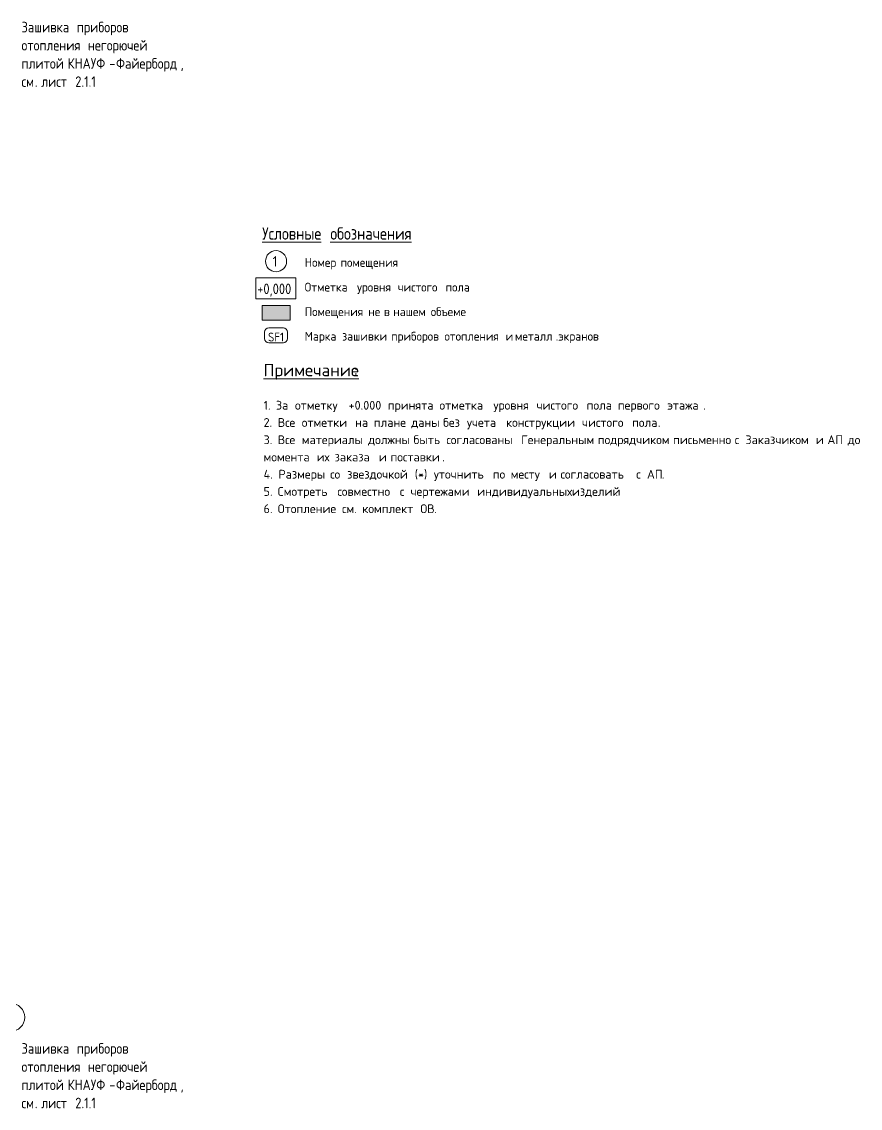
# Model space of a CAD drawing. Header units: millimetres. Extents: x -6228 to 198016, y -8553 to 29000.
# Drawn here: x 174202 to 198016, y -4888 to 25955 of the extents above; entities that cross this region are included whole.
import ezdxf

# ---------------------------------------------------------------- set-up
doc = ezdxf.new("R2010")
doc.units = ezdxf.units.MM
for name, color, linetype, lineweight in [('A-DETL-1', 7, 'Continuous', 9), ('G-ANNO-TEXT', 7, 'Continuous', 9), ('Оси-1', 7, 'Continuous', 20)]:
    doc.layers.add(name, color=color, linetype=linetype, lineweight=lineweight)
for name, color, linetype, lineweight, true_color in [('A-DETL-GENF-8', 7, 'Continuous', 9, 0xf5f5f5), ('G-ANNO-TEXT-1', 7, 'Continuous', 9, 0x3c3c3c), ('G-ANNO-TEXT-2', 7, 'Continuous', 9, 0x008000)]:
    doc.layers.add(name, color=color, linetype=linetype, lineweight=lineweight, true_color=true_color)
doc.styles.add('GOST Common_1', font='GOST_Common.ttf', dxfattribs={"width": 0.9, "height": 300})
doc.styles.add('GOST Common_3', font='GOST_Common.ttf', dxfattribs={"height": 250})
doc.styles.add('GOST Common_4', font='GOST_Common.ttf', dxfattribs={"width": 0.9, "height": 350})
doc.styles.add('ISOCPEUR_1', font='isocpeur.ttf', dxfattribs={"width": 0.9, "height": 250})
doc.styles.add('ISOCPEUR_3', font='isocpeur.ttf', dxfattribs={"height": 250})
doc.styles.add('ISOCPEUR_4', font='isocpeur.ttf', dxfattribs={"height": 350})

# ---------------------------------------------------------------- blocks, each defined once
blk = doc.blocks.new('Ось сетки - D8-29747960-План зашивки приборов отопления в осях 2 этажа 1-12')
at = {"layer": 'Оси-1'}
for start, end in [(360, 180), (180, 360)]:
    blk.add_arc((0, 0), 4, start, end, dxfattribs=at)

msp = doc.modelspace()

# ---------------------------------------------------------------- hatches: boundary and pattern name
at = {"layer": 'A-DETL-GENF-8'}
msp.add_hatch(color=256, dxfattribs=at).paths.add_polyline_path([(181821.5, 17479.4), (181821.5, 17901), (181029, 17901), (181029, 17479.4)])

# ---------------------------------------------------------------- linework, layer by layer
at = {"layer": 'A-DETL-1'}
for p, q in [((181821.5, 17901), (181029, 17901)), ((181029, 17901), (181029, 17479.4)), ((181821.5, 17479.4), (181821.5, 17901)), ((181029, 17479.4), (181821.5, 17479.4)), ((181099, 16959.7), (181099, 17141.4)), ((181219, 17261.4), (181631.5, 17261.4)), ((181751.5, 17141.4), (181751.5, 16959.7)), ((181631.5, 16839.7), (181219, 16839.7))]:
    msp.add_line(p, q, dxfattribs=at)
msp.add_circle((181425.3, 19156.2), 300, dxfattribs=at)
for centre, start, end in [((181219, 17141.4), 90, 180), ((181631.5, 17141.4), 0, 90), ((181219, 16959.7), 180, 270), ((181631.5, 16959.7), 270, 0)]:
    msp.add_arc(centre, 120, start, end, dxfattribs=at)
at = {"layer": 'G-ANNO-TEXT-1', "flags": 128}
msp.add_lwpolyline([(180848.6, 18686.7), (181982.5, 18686.7), (181982.5, 18090.7), (180848.6, 18090.7)], close=True, dxfattribs=at)

# ---------------------------------------------------------------- block references
at = {"layer": 'Оси-1', "xscale": 99.99999999999993, "yscale": 99.99999999999993, "zscale": 99.99999999999993}
msp.add_blockref('Ось сетки - D8-29747960-План зашивки приборов отопления в осях 2 этажа 1-12', (173888.2, -2306.3), dxfattribs=at)

# ---------------------------------------------------------------- texts
at = {"layer": 'G-ANNO-TEXT', "attachment_point": 1}
for s, insert, char_height, width, style in [('Зашивка', (174195, 25952.6), 300, 1789.367, 'GOST Common_1'), ('\\fGOST Common|b0|i0|c204|p34|;\\W.9; ', (175671.3, 25952.6), 300, 115.443, 'GOST Common_1'), ('приборов', (175766.6, 25952.6), 300, 1847.088, 'GOST Common_1'), ('\\fGOST Common|b0|i0|c204|p34|;\\W.9; ', (177290.6, 25952.6), 300, 115.443, 'GOST Common_1'), ('отопления', (174195, 25436.6), 300, 2171.771, 'GOST Common_1'), ('\\fGOST Common|b0|i0|c204|p34|;\\W.9; ', (175986.9, 25436.6), 300, 115.443, 'GOST Common_1'), ('негорючей', (176082.1, 25436.6), 300, 2135.695, 'GOST Common_1'), ('\\fGOST Common|b0|i0|c204|p34|;\\W.9; ', (177844.2, 25436.6), 300, 115.443, 'GOST Common_1'), ('плитой', (174195, 24920.7), 300, 1471.898, 'GOST Common_1'), ('\\fGOST Common|b0|i0|c204|p34|;\\W.9; ', (175409.4, 24920.7), 300, 115.443, 'GOST Common_1'), ('КНАУФ', (175504.6, 24920.7), 300, 1435.822, 'GOST Common_1'), ('\\fGOST Common|b0|i0|c204|p34|;\\W.9;-', (176689.3, 24920.7), 300, 230.886, 'GOST Common_1'), ('Файерборд', (176879.8, 24920.7), 300, 2222.278, 'GOST Common_1'), (' 2.1.1', (175558.2, 24404.7), 300, 894.683, 'GOST Common_1'), (', ', (178713.4, 24920.7), 300, 230.886, 'GOST Common_1'), ('см', (174195, 24404.7), 300, 461.772, 'GOST Common_1'), ('. ', (174576, 24404.7), 300, 216.456, 'GOST Common_1'), ('лист', (174754.6, 24404.7), 300, 974.05, 'GOST Common_1'), ('\\LУсловные', (181031, 20117.7), 350, 2215.063, 'GOST Common_4'), ('\\L\\fGOST Common|b0|i0|c204|p34|;\\W.9;\\L ', (182858.6, 20117.7), 350, 129.873, 'GOST Common_4'), ('\\Lобозначения', (182965.7, 20117.7), 350, 3015.948, 'GOST Common_4'), ('\\fGOST Common|b0|i0|c204|p34|;\\W.9;1', (181331, 19303.4), 300, 173.165, 'GOST Common_1'), ('\\LПримечание', (181069.7, 16240.6), 350, 3110.548, 'ISOCPEUR_4'), ('\\L\\fISOCPEUR|b0|i0|c204|p34|;\\L:', (183636.1, 16240.6), 350, 128.27, 'ISOCPEUR_4'), ('1. ', (181069.7, 15192.7), 250, 424.894, 'ISOCPEUR_3'), ('За', (181420.3, 15192.7), 250, 472.996, 'ISOCPEUR_3'), ('\\fISOCPEUR|b0|i0|c204|p34|; ', (181810.5, 15192.7), 250, 184.388, 'ISOCPEUR_3'), ('отметку', (181962.7, 15192.7), 250, 1651.476, 'ISOCPEUR_3'), (' +0.000 ', (183325.3, 15192.7), 250, 1539.24, 'ISOCPEUR_3'), ('принята', (184595.3, 15192.7), 250, 1595.358, 'ISOCPEUR_3'), ('\\fISOCPEUR|b0|i0|c204|p34|; ', (185911.6, 15192.7), 250, 184.388, 'ISOCPEUR_3'), ('отметка', (186063.7, 15192.7), 250, 1675.527, 'ISOCPEUR_3'), ('\\fISOCPEUR|b0|i0|c204|p34|; ', (187446.1, 15192.7), 250, 184.388, 'ISOCPEUR_3'), ('уровня', (187598.3, 15192.7), 250, 1298.734, 'ISOCPEUR_3'), ('\\fISOCPEUR|b0|i0|c204|p34|; ', (188669.8, 15192.7), 250, 184.388, 'ISOCPEUR_3'), ('чистого', (188822, 15192.7), 250, 1539.24, 'ISOCPEUR_3'), ('\\fISOCPEUR|b0|i0|c204|p34|; ', (190092, 15192.7), 250, 184.388, 'ISOCPEUR_3'), ('пола', (190244.1, 15192.7), 250, 889.873, 'ISOCPEUR_3'), ('\\fISOCPEUR|b0|i0|c204|p34|; ', (190978.3, 15192.7), 250, 184.388, 'ISOCPEUR_3'), ('первого', (191130.5, 15192.7), 250, 1515.189, 'ISOCPEUR_3'), ('\\fISOCPEUR|b0|i0|c204|p34|; ', (192380.6, 15192.7), 250, 184.388, 'ISOCPEUR_3'), ('этажа', (192532.8, 15192.7), 250, 1242.616, 'ISOCPEUR_3'), ('\\fISOCPEUR|b0|i0|c204|p34|;.', (193558, 15192.7), 250, 88.186, 'ISOCPEUR_3'), ('2. ', (181069.7, 14703.2), 250, 489.029, 'ISOCPEUR_3'), ('Все', (181473.2, 14703.2), 250, 641.35, 'ISOCPEUR_3'), ('\\fISOCPEUR|b0|i0|c204|p34|; ', (182002.3, 14703.2), 250, 184.388, 'ISOCPEUR_3'), ('отметки', (182154.5, 14703.2), 250, 1651.476, 'ISOCPEUR_3'), ('\\fISOCPEUR|b0|i0|c204|p34|; ', (183517.1, 14703.2), 250, 184.388, 'ISOCPEUR_3'), ('на', (183669.2, 14703.2), 250, 456.962, 'ISOCPEUR_3'), ('\\fISOCPEUR|b0|i0|c204|p34|; ', (184046.3, 14703.2), 250, 184.388, 'ISOCPEUR_3'), ('плане', (184198.4, 14703.2), 250, 1106.329, 'ISOCPEUR_3'), ('\\fISOCPEUR|b0|i0|c204|p34|; ', (185111.2, 14703.2), 250, 184.388, 'ISOCPEUR_3'), ('даны', (185263.3, 14703.2), 250, 913.924, 'ISOCPEUR_3'), ('\\fISOCPEUR|b0|i0|c204|p34|; ', (186017.4, 14703.2), 250, 184.388, 'ISOCPEUR_3'), ('без', (186169.5, 14703.2), 250, 633.333, 'ISOCPEUR_3'), ('\\fISOCPEUR|b0|i0|c204|p34|; ', (186692.1, 14703.2), 250, 184.388, 'ISOCPEUR_3'), ('учета', (186844.2, 14703.2), 250, 1162.447, 'ISOCPEUR_3'), ('\\fISOCPEUR|b0|i0|c204|p34|; ', (187803.3, 14703.2), 250, 184.388, 'ISOCPEUR_3'), ('конструкции', (187955.5, 14703.2), 250, 2429.113, 'ISOCPEUR_3'), ('\\fISOCPEUR|b0|i0|c204|p34|; ', (189959.7, 14703.2), 250, 184.388, 'ISOCPEUR_3'), ('чистого', (190111.8, 14703.2), 250, 1539.24, 'ISOCPEUR_3'), ('\\fISOCPEUR|b0|i0|c204|p34|; ', (191381.8, 14703.2), 250, 184.388, 'ISOCPEUR_3'), ('пола', (191534, 14703.2), 250, 889.873, 'ISOCPEUR_3'), ('3. ', (181069.7, 14213.7), 250, 489.029, 'ISOCPEUR_3'), ('Все', (181473.2, 14213.7), 250, 641.35, 'ISOCPEUR_3'), ('\\fISOCPEUR|b0|i0|c204|p34|; ', (182002.3, 14213.7), 250, 184.388, 'ISOCPEUR_3'), ('\\fISOCPEUR|b0|i0|c204|p34|; ', (183887.5, 14213.7), 250, 184.388, 'ISOCPEUR_3'), ('\\fISOCPEUR|b0|i0|c204|p34|; ', (185177.3, 14213.7), 250, 184.388, 'ISOCPEUR_3'), ('быть', (185329.5, 14213.7), 250, 945.991, 'ISOCPEUR_3'), ('\\fISOCPEUR|b0|i0|c204|p34|; ', (186110, 14213.7), 250, 184.388, 'ISOCPEUR_3'), ('\\fISOCPEUR|b0|i0|c204|p34|; ', (188233.3, 14213.7), 250, 184.388, 'ISOCPEUR_3'), ('Генеральным', (188385.4, 14213.7), 250, 2453.164, 'ISOCPEUR_3'), ('\\fISOCPEUR|b0|i0|c204|p34|; ', (190409.5, 14213.7), 250, 184.388, 'ISOCPEUR_3'), ('\\fISOCPEUR|b0|i0|c204|p34|;.', (192268.2, 14703.2), 250, 88.186, 'ISOCPEUR_3'), ('\\fISOCPEUR|b0|i0|c204|p34|; ', (192546, 14213.7), 250, 184.388, 'ISOCPEUR_3'), ('\\fISOCPEUR|b0|i0|c204|p34|; ', (194298.9, 14213.7), 250, 184.388, 'ISOCPEUR_3'), ('\\fISOCPEUR|b0|i0|c204|p34|; ', (194603.1, 14213.7), 250, 184.388, 'ISOCPEUR_3'), ('Заказчиком', (194755.3, 14213.7), 250, 2236.708, 'ISOCPEUR_3'), ('\\fISOCPEUR|b0|i0|c204|p34|; ', (196600.7, 14213.7), 250, 184.388, 'ISOCPEUR_3'), ('\\fISOCPEUR|b0|i0|c204|p34|; ', (196931.5, 14213.7), 250, 184.388, 'ISOCPEUR_3'), ('АП', (197083.6, 14213.7), 250, 513.08, 'ISOCPEUR_3'), ('\\fISOCPEUR|b0|i0|c204|p34|; ', (197506.9, 14213.7), 250, 184.388, 'ISOCPEUR_3'), ('\\fISOCPEUR|b0|i0|c204|p34|; ', (198016.3, 14213.7), 250, 184.388, 'ISOCPEUR_3'), ('материалы', (182154.5, 14213.7), 250, 2100.421, 'ISOCPEUR_3'), ('должны', (184039.6, 14213.7), 250, 1378.902, 'ISOCPEUR_3'), ('согласованы', (186262.1, 14213.7), 250, 2389.029, 'ISOCPEUR_3'), ('подрядчиком', (190561.6, 14213.7), 250, 2405.062, 'ISOCPEUR_3'), ('письменно', (192698.1, 14213.7), 250, 1940.084, 'ISOCPEUR_3'), ('\\fISOCPEUR|b0|i0|c204|p34|;с', (194451, 14213.7), 250, 184.388, 'ISOCPEUR_3'), ('\\fISOCPEUR|b0|i0|c204|p34|;и', (196752.9, 14213.7), 250, 216.456, 'ISOCPEUR_3'), ('до', (197659.1, 14213.7), 250, 432.911, 'ISOCPEUR_3'), ('момента', (181069.7, 13724.3), 250, 1643.459, 'ISOCPEUR_3'), ('\\fISOCPEUR|b0|i0|c204|p34|; ', (182425.7, 13724.3), 250, 184.388, 'ISOCPEUR_3'), ('их', (182577.8, 13724.3), 250, 432.911, 'ISOCPEUR_3'), ('\\fISOCPEUR|b0|i0|c204|p34|; ', (182935, 13724.3), 250, 184.388, 'ISOCPEUR_3'), ('заказа', (183087.1, 13724.3), 250, 1338.818, 'ISOCPEUR_3'), ('\\fISOCPEUR|b0|i0|c204|p34|; ', (184191.8, 13724.3), 250, 184.388, 'ISOCPEUR_3'), ('\\fISOCPEUR|b0|i0|c204|p34|;и', (184343.9, 13724.3), 250, 216.456, 'ISOCPEUR_3'), ('\\fISOCPEUR|b0|i0|c204|p34|; ', (184522.5, 13724.3), 250, 184.388, 'ISOCPEUR_3'), ('поставки', (184674.6, 13724.3), 250, 1779.746, 'ISOCPEUR_3'), ('\\fISOCPEUR|b0|i0|c204|p34|;.', (186143.1, 13724.3), 250, 88.186, 'ISOCPEUR_3'), ('4. ', (181069.7, 13234.8), 250, 513.08, 'ISOCPEUR_3'), ('Размеры', (181493, 13234.8), 250, 1595.358, 'ISOCPEUR_3'), ('\\fISOCPEUR|b0|i0|c204|p34|; ', (182809.3, 13234.8), 250, 184.388, 'ISOCPEUR_3'), ('со', (182961.5, 13234.8), 250, 400.844, 'ISOCPEUR_3'), ('\\fISOCPEUR|b0|i0|c204|p34|; ', (183292.2, 13234.8), 250, 184.388, 'ISOCPEUR_3'), ('звездочкой', (183444.3, 13234.8), 250, 2132.489, 'ISOCPEUR_3'), (' (*) ', (185203.8, 13234.8), 250, 849.789, 'ISOCPEUR_3'), ('уточнить', (185904.9, 13234.8), 250, 1843.881, 'ISOCPEUR_3'), ('\\fISOCPEUR|b0|i0|c204|p34|; ', (187426.3, 13234.8), 250, 184.388, 'ISOCPEUR_3'), ('по', (187578.4, 13234.8), 250, 432.911, 'ISOCPEUR_3'), ('\\fISOCPEUR|b0|i0|c204|p34|; ', (187935.6, 13234.8), 250, 184.388, 'ISOCPEUR_3'), ('месту', (188087.8, 13234.8), 250, 1130.379, 'ISOCPEUR_3'), ('\\fISOCPEUR|b0|i0|c204|p34|; ', (189020.4, 13234.8), 250, 184.388, 'ISOCPEUR_3'), ('\\fISOCPEUR|b0|i0|c204|p34|;и', (189172.6, 13234.8), 250, 216.456, 'ISOCPEUR_3'), ('\\fISOCPEUR|b0|i0|c204|p34|; ', (189351.1, 13234.8), 250, 184.388, 'ISOCPEUR_3'), ('согласовать', (189503.3, 13234.8), 250, 2421.096, 'ISOCPEUR_3'), ('\\fISOCPEUR|b0|i0|c204|p34|; ', (191500.9, 13234.8), 250, 184.388, 'ISOCPEUR_3'), ('\\fISOCPEUR|b0|i0|c204|p34|;с', (191653, 13234.8), 250, 184.388, 'ISOCPEUR_3'), ('\\fISOCPEUR|b0|i0|c204|p34|; ', (191805.2, 13234.8), 250, 184.388, 'ISOCPEUR_3'), ('АП', (191957.3, 13234.8), 250, 513.08, 'ISOCPEUR_3'), ('\\fISOCPEUR|b0|i0|c204|p34|;.', (192380.6, 13234.8), 250, 88.186, 'ISOCPEUR_3'), ('5. ', (181069.7, 12745.3), 250, 489.029, 'ISOCPEUR_3'), ('Смотреть', (181473.2, 12745.3), 250, 1867.932, 'ISOCPEUR_3'), ('\\fISOCPEUR|b0|i0|c204|p34|; ', (183014.4, 12745.3), 250, 184.388, 'ISOCPEUR_3'), ('совместно', (183166.5, 12745.3), 250, 1964.134, 'ISOCPEUR_3'), ('\\fISOCPEUR|b0|i0|c204|p34|; ', (184787.1, 12745.3), 250, 184.388, 'ISOCPEUR_3'), ('\\fISOCPEUR|b0|i0|c204|p34|;с', (184939.2, 12745.3), 250, 184.388, 'ISOCPEUR_3'), ('\\fISOCPEUR|b0|i0|c204|p34|; ', (185091.4, 12745.3), 250, 184.388, 'ISOCPEUR_3'), ('чертежами', (185243.5, 12745.3), 250, 2108.438, 'ISOCPEUR_3'), ('\\fISOCPEUR|b0|i0|c204|p34|; ', (186983.1, 12745.3), 250, 184.388, 'ISOCPEUR_3'), ('индивидуальных', (187135.3, 12745.3), 250, 3078.48, 'ISOCPEUR_3'), ('\\fISOCPEUR|b0|i0|c204|p34|; ', (189675.3, 12745.3), 250, 184.388, 'ISOCPEUR_3'), ('изделий', (189827.4, 12745.3), 250, 1499.156, 'ISOCPEUR_3'), ('\\fISOCPEUR|b0|i0|c204|p34|;.', (191064.3, 12745.3), 250, 88.186, 'ISOCPEUR_3'), ('6. ', (181069.7, 12255.8), 250, 489.029, 'ISOCPEUR_3'), ('Отопление', (181473.2, 12255.8), 250, 2028.269, 'ISOCPEUR_3'), ('\\fISOCPEUR|b0|i0|c204|p34|; ', (183146.7, 12255.8), 250, 184.388, 'ISOCPEUR_3'), ('см', (183298.8, 12255.8), 250, 424.894, 'ISOCPEUR_3'), ('. ', (183649.4, 12255.8), 250, 272.574, 'ISOCPEUR_3'), ('комплект', (183874.3, 12255.8), 250, 1811.814, 'ISOCPEUR_3'), ('\\fISOCPEUR|b0|i0|c204|p34|; ', (185369.2, 12255.8), 250, 184.388, 'ISOCPEUR_3'), ('ОВ', (185521.3, 12255.8), 250, 481.013, 'ISOCPEUR_3'), ('\\fISOCPEUR|b0|i0|c204|p34|;.', (185918.2, 12255.8), 250, 88.186, 'ISOCPEUR_3'), ('Зашивка', (174195, -3039.9), 300, 1789.367, 'GOST Common_1'), ('\\fGOST Common|b0|i0|c204|p34|;\\W.9; ', (175671.3, -3039.9), 300, 115.443, 'GOST Common_1'), ('приборов', (175766.6, -3039.9), 300, 1847.088, 'GOST Common_1'), ('\\fGOST Common|b0|i0|c204|p34|;\\W.9; ', (177290.6, -3039.9), 300, 115.443, 'GOST Common_1'), ('отопления', (174195, -3555.8), 300, 2171.771, 'GOST Common_1'), ('\\fGOST Common|b0|i0|c204|p34|;\\W.9; ', (175986.9, -3555.8), 300, 115.443, 'GOST Common_1'), ('негорючей', (176082.1, -3555.8), 300, 2135.695, 'GOST Common_1'), ('\\fGOST Common|b0|i0|c204|p34|;\\W.9; ', (177844.2, -3555.8), 300, 115.443, 'GOST Common_1'), ('плитой', (174195, -4071.8), 300, 1471.898, 'GOST Common_1'), ('\\fGOST Common|b0|i0|c204|p34|;\\W.9; ', (175409.4, -4071.8), 300, 115.443, 'GOST Common_1'), ('КНАУФ', (175504.6, -4071.8), 300, 1435.822, 'GOST Common_1'), ('\\fGOST Common|b0|i0|c204|p34|;\\W.9;-', (176689.3, -4071.8), 300, 230.886, 'GOST Common_1'), ('Файерборд', (176879.8, -4071.8), 300, 2222.278, 'GOST Common_1'), (' 2.1.1', (175558.2, -4587.7), 300, 894.683, 'GOST Common_1'), (', ', (178713.4, -4071.8), 300, 230.886, 'GOST Common_1'), ('см', (174195, -4587.7), 300, 461.772, 'GOST Common_1'), ('. ', (174576, -4587.7), 300, 216.456, 'GOST Common_1'), ('лист', (174754.6, -4587.7), 300, 974.05, 'GOST Common_1')]:
    msp.add_mtext(s, dxfattribs=dict(at, insert=insert, char_height=char_height, width=width, style=style))
at = {"layer": 'G-ANNO-TEXT-1', "attachment_point": 1}
for s, insert, char_height, width, style in [('Номер', (182237.3, 19246.1), 250, 1130.379, 'GOST Common_3'), ('\\fGOST Common|b0|i0|c204|p34|; ', (183169.9, 19246.1), 250, 104.219, 'GOST Common_3'), ('помещения', (183255.9, 19246.1), 250, 2060.337, 'GOST Common_3'), ('+0,000', (180888.6, 18523.4), 300, 1269.873, 'GOST Common_1'), ('Отметка', (182237.3, 18546.1), 250, 1699.578, 'GOST Common_3'), ('\\fGOST Common|b0|i0|c204|p34|; ', (183639.6, 18546.1), 250, 104.219, 'GOST Common_3'), ('\\fGOST Common|b0|i0|c204|p34|; ', (184797.1, 18546.1), 250, 104.219, 'GOST Common_3'), ('\\fGOST Common|b0|i0|c204|p34|; ', (186153.1, 18546.1), 250, 104.219, 'GOST Common_3'), ('уровня', (183725.5, 18546.1), 250, 1298.734, 'GOST Common_3'), ('чистого', (184883.1, 18546.1), 250, 1539.24, 'GOST Common_3'), ('пола', (186239.1, 18546.1), 250, 889.873, 'GOST Common_3'), ('Помещения', (182239.7, 17849.1), 250, 2084.387, 'GOST Common_3'), ('\\fGOST Common|b0|i0|c204|p34|; ', (183959.4, 17849.1), 250, 104.219, 'GOST Common_3'), ('не', (184045.4, 17849.1), 250, 432.911, 'GOST Common_3'), ('\\fGOST Common|b0|i0|c204|p34|; ', (184402.6, 17849.1), 250, 104.219, 'GOST Common_3'), ('\\fGOST Common|b0|i0|c204|p34|;в', (184488.6, 17849.1), 250, 216.456, 'GOST Common_3'), ('\\fGOST Common|b0|i0|c204|p34|; ', (184667.2, 17849.1), 250, 104.219, 'GOST Common_3'), ('нашем', (184753.2, 17849.1), 250, 1186.497, 'GOST Common_3'), ('\\fGOST Common|b0|i0|c204|p34|; ', (185732.2, 17849.1), 250, 104.219, 'GOST Common_3'), ('объеме', (185818.1, 17849.1), 250, 1362.869, 'GOST Common_3'), ('Марка', (182237.3, 17151.9), 250, 1186.497, 'GOST Common_3'), ('\\fGOST Common|b0|i0|c204|p34|; ', (183216.2, 17151.9), 250, 104.219, 'GOST Common_3'), ('зашивки', (183302.2, 17151.9), 250, 1579.324, 'GOST Common_3'), ('\\fGOST Common|b0|i0|c204|p34|; ', (184605.3, 17151.9), 250, 104.219, 'GOST Common_3'), ('приборов', (184691.3, 17151.9), 250, 1731.645, 'GOST Common_3'), ('\\fGOST Common|b0|i0|c204|p34|; ', (186120, 17151.9), 250, 104.219, 'GOST Common_3'), ('отопления', (186206, 17151.9), 250, 2004.219, 'GOST Common_3'), ('\\fGOST Common|b0|i0|c204|p34|; ', (187859.7, 17151.9), 250, 104.219, 'GOST Common_3'), ('\\fGOST Common|b0|i0|c204|p34|;и', (187945.7, 17151.9), 250, 216.456, 'GOST Common_3'), ('\\fGOST Common|b0|i0|c204|p34|; ', (188124.2, 17151.9), 250, 104.219, 'GOST Common_3'), ('металл', (188210.2, 17151.9), 250, 1402.953, 'GOST Common_3'), ('экранов', (189440.5, 17151.9), 250, 1539.24, 'GOST Common_3'), ('\\fGOST Common|b0|i0|c204|p34|; ', (190710.5, 17151.9), 250, 104.219, 'GOST Common_3'), ('\\fGOST Common|b0|i0|c204|p34|;.', (189367.8, 17151.9), 250, 88.186, 'GOST Common_3')]:
    msp.add_mtext(s, dxfattribs=dict(at, insert=insert, char_height=char_height, width=width, style=style))
at = {"layer": 'G-ANNO-TEXT-2', "insert": (181197.5, 17129.2), "char_height": 250, "width": 548.354, "attachment_point": 1, "style": 'ISOCPEUR_1'}
msp.add_mtext('SF1', dxfattribs=at)

doc.saveas('drawing.dxf')
